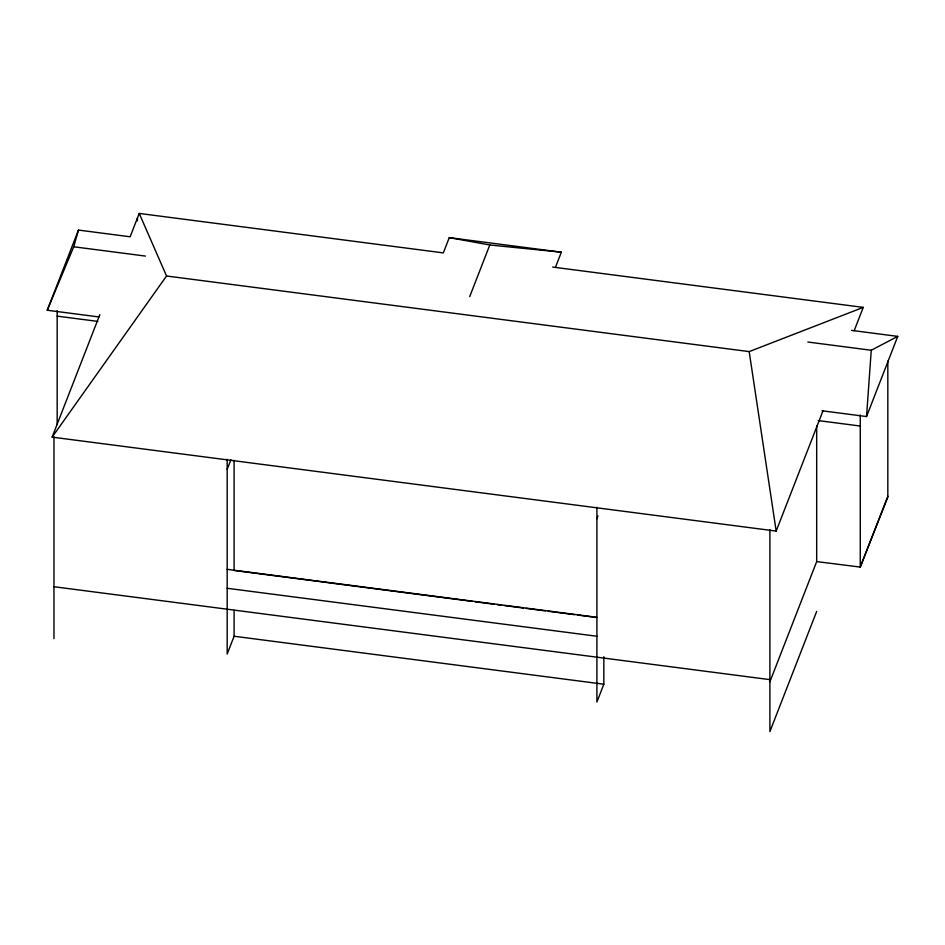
<?xml version="1.0" encoding="UTF-8"?>
<svg xmlns="http://www.w3.org/2000/svg" width="945" height="945" viewBox="0 0 945 945"><rect width="100%" height="100%" fill="white"/><g stroke="black" fill="none" stroke-linecap="round" stroke-linejoin="round"><path stroke-width="1.42" d="M866.541 416.556L871.255 350.252L897.75 336.385L866.541 416.556L822.032 410.78M98.93 316.953L47.25 310.243L73.745 246.775L78.459 230.072L130.138 236.782L139.222 213.428L443.335 252.894L449.277 237.632L561.342 252.185L555.412 267.435M47.25 310.243L78.459 230.072M822.965 410.898L776.176 531.078L52.14 437.133L99.839 314.614M227.178 469.334L230.911 459.754M234.1 610.21L234.1 636.245L227.178 654.034L227.178 459.246M469.712 296.612L489.805 244.979L561.342 252.185M596.909 518.734L597.972 515.994M603.831 656.74L603.831 684.215L596.909 702.005L596.909 507.217M854.174 330.726L863.257 307.385L552.707 267.081M769.903 681.77L816.681 561.59L816.681 425.829M816.681 611.391L769.903 731.572L769.903 529.755M887.827 496.243L860.257 567.071L816.681 561.59M52.14 437.133L166.544 275.999L139.222 213.428M166.544 275.999L749.184 351.599L863.257 307.385M851.469 330.372L897.75 336.385M73.745 246.775L145.459 256.083M807.869 342.031L871.255 350.252M57.172 316.138L97.843 321.418M818.134 420.572L860.257 426.03M227.178 569.327L596.909 617.298M472.311 601.398L234.1 570.485L234.1 460.357M475.229 601.776L494.223 604.245M497.153 604.623L501.535 605.19M504.453 605.568L523.459 608.037M526.377 608.415L545.383 610.883M548.301 611.261L574.607 614.675M577.525 615.053L596.531 617.51M227.178 588.286L596.909 636.257M53.971 586.727L769.903 679.632M234.1 636.245L603.831 684.215M449.277 237.632L489.805 244.979M749.184 351.599L776.176 531.078M887.827 361.073L887.827 497.176L860.257 567.071L860.257 414.973M137.403 218.106L137.403 220.846M57.172 310.704L57.172 424.577M53.971 436.873L53.971 638.666"/></g></svg>
